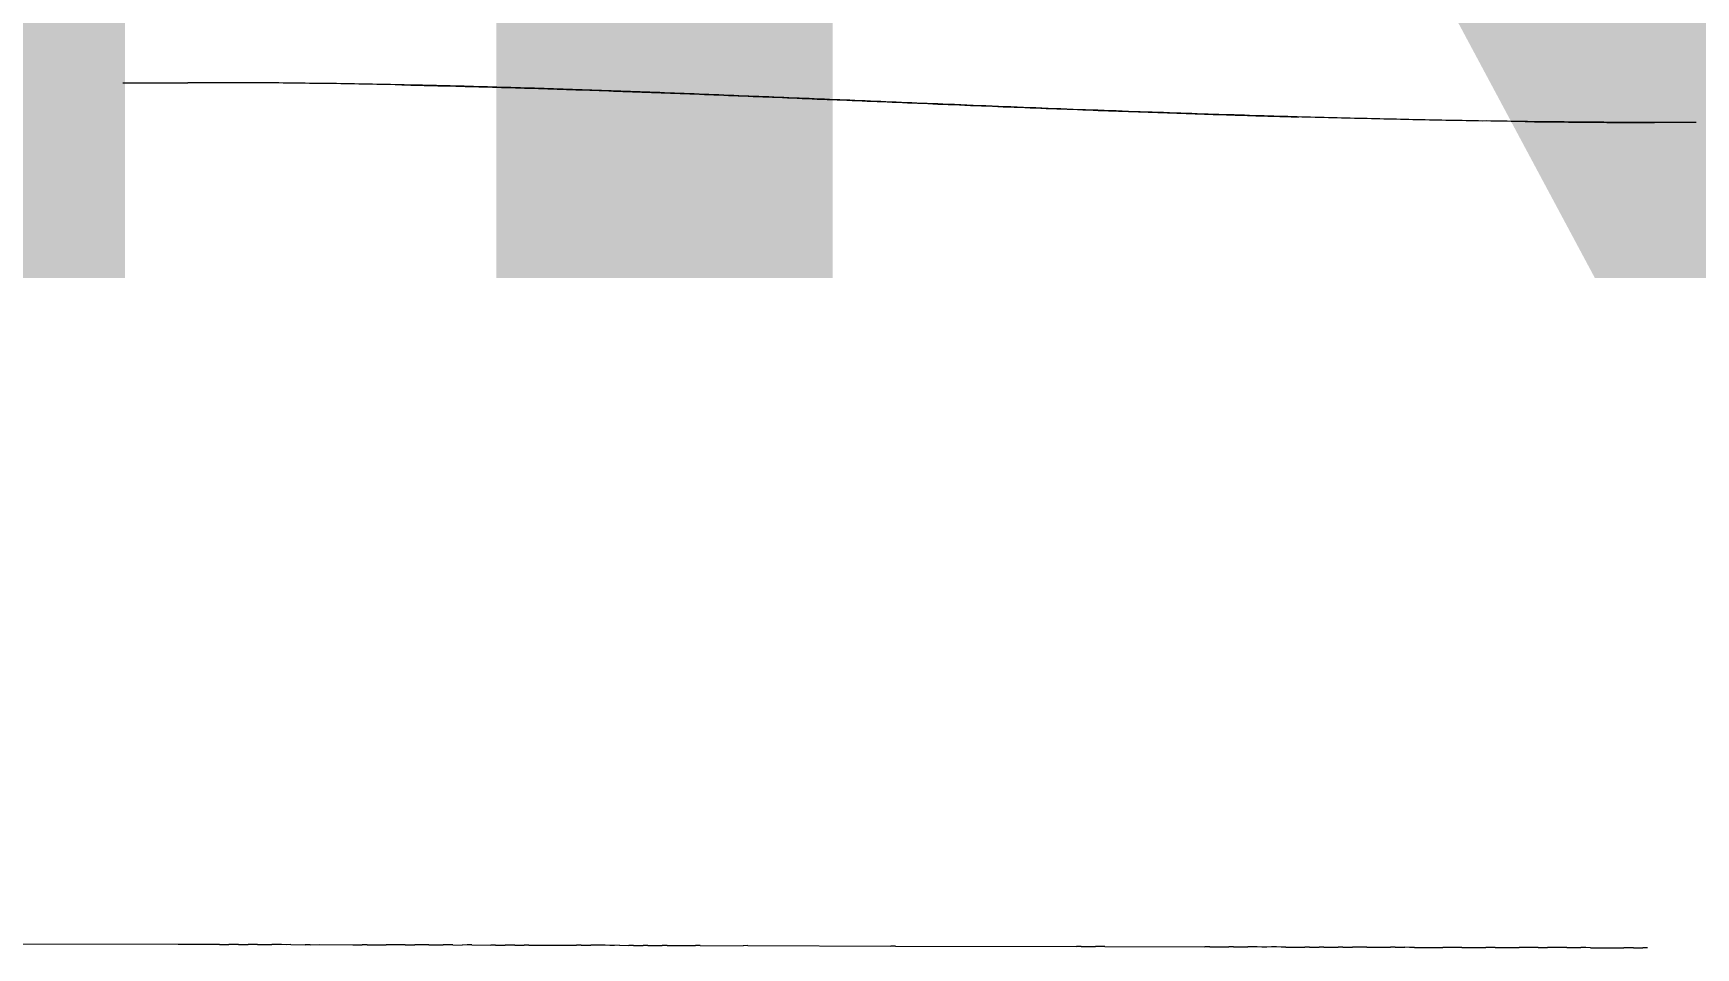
# Model space of a CAD drawing. Extents: x 766778 to 845620, y 133762 to 209800.
# Drawn here: x 785407.9 to 785581.8, y 191557 to 191652.6 of the extents above; entities that cross this region are included whole.
import ezdxf

# ---------------------------------------------------------------- set-up
doc = ezdxf.new("R2010")
doc.units = 0
doc.header["$MEASUREMENT"] = 0
doc.layers.get('0').update_dxf_attribs({"color": 1, "linetype": 'CONTINUOUS'})
doc.layers.add('LA-4748_SHOWN', color=2, linetype='CONTINUOUS', lineweight=53)

# ---------------------------------------------------------------- blocks, each defined once
blk = doc.blocks.new('ENGINE')
at = {"layer": 'LA-4748_SHOWN', "color": 252, "lineweight": 9}
for p, q in [((944370.46, 206342.38), (944376.44, 206342.35)), ((944381.74, 206342.34), (944381.29, 206342.34)), ((944382.19, 206342.33), (944381.74, 206342.34)), ((944382.65, 206342.33), (944382.19, 206342.33)), ((944383.1, 206342.33), (944382.65, 206342.33)), ((944383.56, 206342.33), (944383.1, 206342.33)), ((944384.02, 206342.32), (944383.56, 206342.33)), ((944384.47, 206342.32), (944384.02, 206342.32)), ((944384.93, 206342.31), (944384.47, 206342.32)), ((944385.39, 206342.31), (944384.93, 206342.31)), ((944385.85, 206342.31), (944385.39, 206342.31)), ((944386.31, 206342.3), (944385.85, 206342.31)), ((944386.77, 206342.3), (944386.31, 206342.3)), ((944387.23, 206342.29), (944386.77, 206342.3)), ((944387.69, 206342.28), (944387.23, 206342.29)), ((944388.15, 206342.28), (944387.69, 206342.28)), ((944388.61, 206342.27), (944388.15, 206342.28)), ((944389.07, 206342.27), (944388.61, 206342.27)), ((944389.54, 206342.26), (944389.07, 206342.27)), ((944390, 206342.25), (944389.54, 206342.26)), ((944390.47, 206342.25), (944390, 206342.25)), ((944390.93, 206342.24), (944390.47, 206342.25)), ((944391.4, 206342.23), (944390.93, 206342.24)), ((944391.87, 206342.22), (944391.4, 206342.23)), ((944392.33, 206342.22), (944391.87, 206342.22)), ((944392.8, 206342.21), (944392.33, 206342.22)), ((944393.27, 206342.2), (944392.8, 206342.21)), ((944393.74, 206342.19), (944393.27, 206342.2)), ((944394.21, 206342.18), (944393.74, 206342.19)), ((944394.68, 206342.17), (944394.21, 206342.18)), ((944395.15, 206342.16), (944394.68, 206342.17)), ((944395.62, 206342.15), (944395.15, 206342.16)), ((944396.1, 206342.14), (944395.62, 206342.15)), ((944396.57, 206342.13), (944396.1, 206342.14)), ((944397.04, 206342.12), (944396.57, 206342.13)), ((944397.52, 206342.11), (944397.04, 206342.12)), ((944397.99, 206342.1), (944397.52, 206342.11)), ((944398.47, 206342.09), (944397.99, 206342.1)), ((944398.94, 206342.08), (944398.47, 206342.09)), ((944399.42, 206342.07), (944398.94, 206342.08)), ((944399.9, 206342.06), (944399.42, 206342.07)), ((944399.65, 206342.06), (944400.12, 206342.05)), ((944400.38, 206342.04), (944399.9, 206342.06)), ((944400.12, 206342.05), (944400.58, 206342.04)), ((944400.85, 206342.03), (944400.38, 206342.04)), ((944400.58, 206342.04), (944401.05, 206342.03)), ((944401.33, 206342.02), (944400.85, 206342.03)), ((944401.05, 206342.03), (944401.52, 206342.02)), ((944401.81, 206342.01), (944401.33, 206342.02)), ((944401.52, 206342.02), (944401.99, 206342)), ((944402.29, 206341.99), (944401.81, 206342.01)), ((944401.99, 206342), (944402.46, 206341.99)), ((944402.78, 206341.98), (944402.29, 206341.99)), ((944402.46, 206341.99), (944402.93, 206341.98)), ((944403.26, 206341.97), (944402.78, 206341.98)), ((944402.93, 206341.98), (944403.4, 206341.96)), ((944403.74, 206341.96), (944403.26, 206341.97)), ((944403.4, 206341.96), (944403.88, 206341.95)), ((944404.22, 206341.94), (944403.74, 206341.96)), ((944403.88, 206341.95), (944404.35, 206341.94)), ((944404.71, 206341.93), (944404.22, 206341.94)), ((944404.35, 206341.94), (944404.82, 206341.93)), ((944405.19, 206341.91), (944404.71, 206341.93)), ((944404.82, 206341.93), (944405.3, 206341.91)), ((944405.68, 206341.9), (944405.19, 206341.91)), ((944405.3, 206341.91), (944405.77, 206341.9)), ((944406.16, 206341.89), (944405.68, 206341.9)), ((944405.77, 206341.9), (944406.25, 206341.88)), ((944406.65, 206341.87), (944406.16, 206341.89)), ((944406.25, 206341.88), (944406.72, 206341.87)), ((944407.13, 206341.86), (944406.65, 206341.87)), ((944406.72, 206341.87), (944407.2, 206341.85)), ((944407.62, 206341.84), (944407.13, 206341.86)), ((944407.2, 206341.85), (944407.68, 206341.84)), ((944408.11, 206341.83), (944407.62, 206341.84)), ((944407.68, 206341.84), (944408.15, 206341.83)), ((944408.6, 206341.81), (944408.11, 206341.83)), ((944408.15, 206341.83), (944408.63, 206341.81)), ((944409.09, 206341.8), (944408.6, 206341.81)), ((944408.63, 206341.81), (944409.11, 206341.8)), ((944409.58, 206341.78), (944409.09, 206341.8)), ((944409.11, 206341.8), (944409.59, 206341.78)), ((944410.07, 206341.76), (944409.58, 206341.78)), ((944409.59, 206341.78), (944410.07, 206341.76)), ((944410.07, 206341.76), (944410.55, 206341.75)), ((944410.56, 206341.75), (944410.07, 206341.76)), ((944410.55, 206341.75), (944411.03, 206341.73)), ((944411.05, 206341.73), (944410.56, 206341.75)), ((944411.03, 206341.73), (944411.51, 206341.72)), ((944411.54, 206341.72), (944411.05, 206341.73)), ((944411.51, 206341.72), (944412, 206341.7)), ((944412.04, 206341.7), (944411.54, 206341.72)), ((944412, 206341.7), (944412.48, 206341.68)), ((944412.53, 206341.68), (944412.04, 206341.7)), ((944412.48, 206341.68), (944412.96, 206341.67)), ((944413.02, 206341.67), (944412.53, 206341.68)), ((944412.96, 206341.67), (944413.45, 206341.65)), ((944413.52, 206341.65), (944413.02, 206341.67)), ((944413.45, 206341.65), (944413.93, 206341.63)), ((944414.01, 206341.63), (944413.52, 206341.65)), ((944413.93, 206341.63), (944414.42, 206341.62)), ((944414.51, 206341.61), (944414.01, 206341.63)), ((944414.42, 206341.62), (944414.9, 206341.6)), ((944415.01, 206341.6), (944414.51, 206341.61)), ((944414.9, 206341.6), (944415.39, 206341.58)), ((944415.51, 206341.58), (944415.01, 206341.6)), ((944415.39, 206341.58), (944415.88, 206341.57)), ((944416, 206341.56), (944415.51, 206341.58)), ((944415.88, 206341.57), (944416.36, 206341.55)), ((944416.5, 206341.54), (944416, 206341.56)), ((944416.36, 206341.55), (944416.85, 206341.53)), ((944417, 206341.52), (944416.5, 206341.54)), ((944416.85, 206341.53), (944417.34, 206341.51)), ((944417.5, 206341.51), (944417, 206341.52)), ((944417.34, 206341.51), (944417.83, 206341.49)), ((944418, 206341.49), (944417.5, 206341.51)), ((944417.83, 206341.49), (944418.32, 206341.48)), ((944418.5, 206341.47), (944418, 206341.49)), ((944418.32, 206341.48), (944418.81, 206341.46)), ((944419, 206341.45), (944418.5, 206341.47)), ((944418.81, 206341.46), (944419.3, 206341.44)), ((944419.51, 206341.43), (944419, 206341.45)), ((944419.3, 206341.44), (944419.79, 206341.42)), ((944420.01, 206341.41), (944419.51, 206341.43)), ((944419.79, 206341.42), (944420.29, 206341.4)), ((944420.51, 206341.39), (944420.01, 206341.41)), ((944420.29, 206341.4), (944420.78, 206341.38)), ((944421.02, 206341.37), (944420.51, 206341.39)), ((944420.78, 206341.38), (944421.27, 206341.36)), ((944421.52, 206341.35), (944421.02, 206341.37)), ((944421.27, 206341.36), (944421.77, 206341.34)), ((944422.03, 206341.33), (944421.52, 206341.35)), ((944421.77, 206341.34), (944422.26, 206341.32)), ((944422.53, 206341.31), (944422.03, 206341.33)), ((944422.26, 206341.32), (944422.76, 206341.3)), ((944423.04, 206341.29), (944422.53, 206341.31)), ((944422.76, 206341.3), (944423.25, 206341.28)), ((944423.55, 206341.27), (944423.04, 206341.29)), ((944423.25, 206341.28), (944423.75, 206341.26)), ((944424.06, 206341.25), (944423.55, 206341.27)), ((944423.75, 206341.26), (944424.25, 206341.24)), ((944424.56, 206341.23), (944424.06, 206341.25)), ((944424.25, 206341.24), (944424.74, 206341.22)), ((944425.07, 206341.21), (944424.56, 206341.23)), ((944424.74, 206341.22), (944425.24, 206341.2)), ((944425.58, 206341.19), (944425.07, 206341.21)), ((944425.24, 206341.2), (944425.74, 206341.18)), ((944426.09, 206341.17), (944425.58, 206341.19)), ((944425.74, 206341.18), (944426.24, 206341.16)), ((944426.61, 206341.15), (944426.09, 206341.17)), ((944426.24, 206341.16), (944426.74, 206341.14)), ((944427.12, 206341.13), (944426.61, 206341.15)), ((944426.74, 206341.14), (944427.24, 206341.12)), ((944427.63, 206341.11), (944427.12, 206341.13)), ((944427.24, 206341.12), (944427.74, 206341.1)), ((944428.14, 206341.08), (944427.63, 206341.11)), ((944427.74, 206341.1), (944428.25, 206341.08)), ((944428.66, 206341.06), (944428.14, 206341.08)), ((944428.25, 206341.08), (944428.75, 206341.06)), ((944429.17, 206341.04), (944428.66, 206341.06)), ((944428.75, 206341.06), (944429.25, 206341.04)), ((944429.68, 206341.02), (944429.17, 206341.04)), ((944429.25, 206341.04), (944429.75, 206341.02)), ((944430.2, 206341), (944429.68, 206341.02)), ((944429.75, 206341.02), (944430.26, 206341)), ((944430.72, 206340.98), (944430.2, 206341)), ((944430.26, 206341), (944430.76, 206340.97)), ((944431.23, 206340.95), (944430.72, 206340.98)), ((944430.76, 206340.97), (944431.27, 206340.95)), ((944431.75, 206340.93), (944431.23, 206340.95)), ((944431.27, 206340.95), (944431.78, 206340.93)), ((944432.27, 206340.91), (944431.75, 206340.93)), ((944431.78, 206340.93), (944432.28, 206340.91)), ((944432.79, 206340.89), (944432.27, 206340.91)), ((944432.28, 206340.91), (944432.79, 206340.89)), ((944432.79, 206340.89), (944433.3, 206340.87)), ((944433.31, 206340.86), (944432.79, 206340.89)), ((944433.3, 206340.87), (944433.81, 206340.84)), ((944433.83, 206340.84), (944433.31, 206340.86)), ((944433.81, 206340.84), (944434.31, 206340.82)), ((944434.35, 206340.82), (944433.83, 206340.84)), ((944434.31, 206340.82), (944434.82, 206340.8)), ((944434.87, 206340.8), (944434.35, 206340.82)), ((944434.82, 206340.8), (944435.33, 206340.78)), ((944435.39, 206340.77), (944434.87, 206340.8)), ((944435.33, 206340.78), (944435.84, 206340.75)), ((944435.91, 206340.75), (944435.39, 206340.77)), ((944435.84, 206340.75), (944436.36, 206340.73)), ((944436.43, 206340.73), (944435.91, 206340.75)), ((944436.36, 206340.73), (944436.87, 206340.71)), ((944436.96, 206340.71), (944436.43, 206340.73)), ((944436.87, 206340.71), (944437.38, 206340.69)), ((944437.48, 206340.68), (944436.96, 206340.71)), ((944437.38, 206340.69), (944437.89, 206340.66)), ((944438.01, 206340.66), (944437.48, 206340.68)), ((944437.89, 206340.66), (944438.41, 206340.64)), ((944438.53, 206340.64), (944438.01, 206340.66)), ((944438.41, 206340.64), (944438.92, 206340.62)), ((944439.06, 206340.61), (944438.53, 206340.64)), ((944438.92, 206340.62), (944439.44, 206340.6)), ((944439.58, 206340.59), (944439.06, 206340.61)), ((944439.44, 206340.6), (944439.95, 206340.57)), ((944440.11, 206340.57), (944439.58, 206340.59)), ((944439.95, 206340.57), (944440.47, 206340.55)), ((944440.64, 206340.54), (944440.11, 206340.57)), ((944440.47, 206340.55), (944440.99, 206340.53)), ((944441.17, 206340.52), (944440.64, 206340.54)), ((944440.99, 206340.53), (944441.5, 206340.5)), ((944441.7, 206340.49), (944441.17, 206340.52)), ((944441.5, 206340.5), (944442.02, 206340.48)), ((944442.23, 206340.47), (944441.7, 206340.49)), ((944442.02, 206340.48), (944442.54, 206340.46)), ((944442.76, 206340.45), (944442.23, 206340.47)), ((944442.54, 206340.46), (944443.06, 206340.43)), ((944443.29, 206340.42), (944442.76, 206340.45)), ((944443.06, 206340.43), (944443.58, 206340.41)), ((944443.82, 206340.4), (944443.29, 206340.42)), ((944443.58, 206340.41), (944444.1, 206340.39)), ((944444.35, 206340.38), (944443.82, 206340.4)), ((944444.1, 206340.39), (944444.62, 206340.36)), ((944444.88, 206340.35), (944444.35, 206340.38)), ((944444.62, 206340.36), (944445.14, 206340.34)), ((944445.42, 206340.33), (944444.88, 206340.35)), ((944445.14, 206340.34), (944445.66, 206340.32)), ((944445.95, 206340.3), (944445.42, 206340.33)), ((944445.66, 206340.32), (944446.18, 206340.29)), ((944446.49, 206340.28), (944445.95, 206340.3)), ((944446.18, 206340.29), (944446.71, 206340.27)), ((944447.02, 206340.26), (944446.49, 206340.28)), ((944446.71, 206340.27), (944447.23, 206340.25)), ((944447.56, 206340.23), (944447.02, 206340.26)), ((944447.23, 206340.25), (944447.76, 206340.22)), ((944448.09, 206340.21), (944447.56, 206340.23)), ((944447.76, 206340.22), (944448.28, 206340.2)), ((944448.63, 206340.18), (944448.09, 206340.21)), ((944448.28, 206340.2), (944448.81, 206340.17)), ((944449.17, 206340.16), (944448.63, 206340.18)), ((944448.81, 206340.17), (944449.33, 206340.15)), ((944449.71, 206340.13), (944449.17, 206340.16)), ((944449.33, 206340.15), (944449.86, 206340.13)), ((944450.24, 206340.11), (944449.71, 206340.13)), ((944449.86, 206340.13), (944450.39, 206340.1)), ((944450.78, 206340.09), (944450.24, 206340.11)), ((944450.39, 206340.1), (944450.91, 206340.08)), ((944451.32, 206340.06), (944450.78, 206340.09)), ((944450.91, 206340.08), (944451.44, 206340.06)), ((944451.87, 206340.04), (944451.32, 206340.06)), ((944451.44, 206340.06), (944451.97, 206340.03)), ((944452.41, 206340.01), (944451.87, 206340.04)), ((944451.97, 206340.03), (944452.5, 206340.01)), ((944452.95, 206339.99), (944452.41, 206340.01)), ((944452.5, 206340.01), (944453.03, 206339.98)), ((944453.49, 206339.96), (944452.95, 206339.99)), ((944453.03, 206339.98), (944453.56, 206339.96)), ((944454.04, 206339.94), (944453.49, 206339.96)), ((944453.56, 206339.96), (944454.09, 206339.94)), ((944454.58, 206339.91), (944454.04, 206339.94)), ((944454.09, 206339.94), (944454.63, 206339.91)), ((944455.12, 206339.89), (944454.58, 206339.91)), ((944454.63, 206339.91), (944455.16, 206339.89)), ((944455.67, 206339.87), (944455.12, 206339.89)), ((944455.16, 206339.89), (944455.69, 206339.86)), ((944456.21, 206339.84), (944455.67, 206339.87)), ((944455.69, 206339.86), (944456.23, 206339.84)), ((944456.76, 206339.82), (944456.21, 206339.84)), ((944456.23, 206339.84), (944456.76, 206339.82)), ((944456.76, 206339.82), (944457.35, 206339.79)), ((944457.42, 206339.79), (944456.76, 206339.82)), ((944457.35, 206339.79), (944457.93, 206339.76)), ((944458.08, 206339.76), (944457.42, 206339.79)), ((944457.93, 206339.76), (944458.51, 206339.74)), ((944458.73, 206339.73), (944458.08, 206339.76)), ((944458.51, 206339.74), (944459.09, 206339.71)), ((944459.39, 206339.7), (944458.73, 206339.73)), ((944459.09, 206339.71), (944459.66, 206339.69)), ((944460.04, 206339.67), (944459.39, 206339.7)), ((944459.66, 206339.69), (944460.24, 206339.66)), ((944460.7, 206339.64), (944460.04, 206339.67)), ((944460.24, 206339.66), (944460.81, 206339.64)), ((944461.35, 206339.61), (944460.7, 206339.64)), ((944460.81, 206339.64), (944461.38, 206339.61)), ((944462.01, 206339.59), (944461.35, 206339.61)), ((944461.38, 206339.61), (944461.95, 206339.59)), ((944461.95, 206339.59), (944462.52, 206339.56)), ((944462.66, 206339.56), (944462.01, 206339.59)), ((944462.52, 206339.56), (944463.09, 206339.54)), ((944463.31, 206339.53), (944462.66, 206339.56)), ((944463.09, 206339.54), (944463.65, 206339.51)), ((944463.96, 206339.5), (944463.31, 206339.53)), ((944463.65, 206339.51), (944464.21, 206339.49))]:
    blk.add_line(p, q, dxfattribs=at)
at = {"layer": 'LA-4748_SHOWN', "color": 252, "lineweight": 5}
for p, q in [((944464.62, 206339.47), (944463.96, 206339.5)), ((944464.21, 206339.49), (944464.78, 206339.47)), ((944465.27, 206339.44), (944464.62, 206339.47)), ((944464.78, 206339.47), (944465.33, 206339.44)), ((944465.92, 206339.42), (944465.27, 206339.44)), ((944465.33, 206339.44), (944465.89, 206339.42)), ((944465.89, 206339.42), (944466.45, 206339.39)), ((944466.57, 206339.39), (944465.92, 206339.42)), ((944466.45, 206339.39), (944467, 206339.37)), ((944467.23, 206339.36), (944466.57, 206339.39)), ((944467, 206339.37), (944467.56, 206339.35)), ((944467.88, 206339.33), (944467.23, 206339.36)), ((944467.56, 206339.35), (944468.11, 206339.32)), ((944468.53, 206339.31), (944467.88, 206339.33)), ((944468.11, 206339.32), (944468.66, 206339.3)), ((944469.18, 206339.28), (944468.53, 206339.31)), ((944468.66, 206339.3), (944469.21, 206339.28)), ((944469.83, 206339.25), (944469.18, 206339.28)), ((944469.21, 206339.28), (944469.75, 206339.26)), ((944469.75, 206339.26), (944470.3, 206339.23)), ((944470.48, 206339.22), (944469.83, 206339.25)), ((944470.3, 206339.23), (944470.84, 206339.21)), ((944471.13, 206339.2), (944470.48, 206339.22)), ((944470.84, 206339.21), (944471.38, 206339.19)), ((944471.78, 206339.17), (944471.13, 206339.2)), ((944471.38, 206339.19), (944471.92, 206339.17)), ((944472.42, 206339.15), (944471.78, 206339.17)), ((944471.92, 206339.17), (944472.45, 206339.14)), ((944473.06, 206339.12), (944472.42, 206339.15)), ((944472.45, 206339.14), (944472.98, 206339.12)), ((944472.98, 206339.12), (944473.51, 206339.1)), ((944473.7, 206339.09), (944473.06, 206339.12)), ((944473.51, 206339.1), (944474.04, 206339.08)), ((944474.34, 206339.07), (944473.7, 206339.09)), ((944474.04, 206339.08), (944474.57, 206339.06)), ((944474.97, 206339.04), (944474.34, 206339.07)), ((944474.57, 206339.06), (944475.09, 206339.04)), ((944475.6, 206339.02), (944474.97, 206339.04)), ((944475.09, 206339.04), (944475.61, 206339.02)), ((944476.23, 206338.99), (944475.6, 206339.02)), ((944475.61, 206339.02), (944476.13, 206339)), ((944476.13, 206339), (944476.65, 206338.98)), ((944476.85, 206338.97), (944476.23, 206338.99)), ((944476.65, 206338.98), (944477.16, 206338.96)), ((944477.46, 206338.95), (944476.85, 206338.97)), ((944477.16, 206338.96), (944477.67, 206338.94)), ((944478.08, 206338.92), (944477.46, 206338.95)), ((944477.67, 206338.94), (944478.18, 206338.92)), ((944478.68, 206338.9), (944478.08, 206338.92)), ((944478.18, 206338.92), (944478.68, 206338.9)), ((944478.68, 206338.9), (944479.18, 206338.88)), ((944479.29, 206338.88), (944478.68, 206338.9)), ((944479.18, 206338.88), (944479.68, 206338.86)), ((944479.89, 206338.85), (944479.29, 206338.88)), ((944479.68, 206338.86), (944480.17, 206338.84)), ((944480.48, 206338.83), (944479.89, 206338.85)), ((944480.17, 206338.84), (944480.67, 206338.82)), ((944481.07, 206338.81), (944480.48, 206338.83)), ((944480.67, 206338.82), (944481.15, 206338.81)), ((944481.65, 206338.79), (944481.07, 206338.81)), ((944481.15, 206338.81), (944481.64, 206338.79)), ((944481.64, 206338.79), (944482.12, 206338.77)), ((944482.23, 206338.77), (944481.65, 206338.79)), ((944482.12, 206338.77), (944482.6, 206338.75)), ((944482.81, 206338.74), (944482.23, 206338.77)), ((944482.6, 206338.75), (944483.07, 206338.73)), ((944483.37, 206338.72), (944482.81, 206338.74)), ((944483.07, 206338.73), (944483.55, 206338.72)), ((944483.94, 206338.7), (944483.37, 206338.72)), ((944483.55, 206338.72), (944484.01, 206338.7)), ((944484.5, 206338.68), (944483.94, 206338.7)), ((944484.01, 206338.7), (944484.48, 206338.68)), ((944484.48, 206338.68), (944484.94, 206338.67)), ((944485.05, 206338.66), (944484.5, 206338.68)), ((944484.94, 206338.67), (944485.4, 206338.65)), ((944485.6, 206338.64), (944485.05, 206338.66)), ((944485.4, 206338.65), (944485.85, 206338.64)), ((944486.14, 206338.63), (944485.6, 206338.64)), ((944485.85, 206338.64), (944486.3, 206338.62)), ((944486.67, 206338.61), (944486.14, 206338.63)), ((944486.3, 206338.62), (944486.75, 206338.6)), ((944487.21, 206338.59), (944486.67, 206338.61)), ((944486.75, 206338.6), (944487.19, 206338.59)), ((944487.19, 206338.59), (944487.63, 206338.57)), ((944487.73, 206338.57), (944487.21, 206338.59)), ((944487.63, 206338.57), (944488.06, 206338.56)), ((944488.25, 206338.55), (944487.73, 206338.57)), ((944488.06, 206338.56), (944488.5, 206338.54)), ((944488.77, 206338.53), (944488.25, 206338.55)), ((944488.5, 206338.54), (944488.93, 206338.53)), ((944489.28, 206338.52), (944488.77, 206338.53)), ((944488.93, 206338.53), (944489.35, 206338.52)), ((944489.79, 206338.5), (944489.28, 206338.52)), ((944489.35, 206338.52), (944489.77, 206338.5)), ((944489.77, 206338.5), (944490.19, 206338.49)), ((944490.3, 206338.48), (944489.79, 206338.5)), ((944490.19, 206338.49), (944490.6, 206338.47)), ((944490.8, 206338.47), (944490.3, 206338.48)), ((944490.6, 206338.47), (944491.01, 206338.46)), ((944491.29, 206338.45), (944490.8, 206338.47)), ((944491.01, 206338.46), (944491.42, 206338.45)), ((944491.78, 206338.44), (944491.29, 206338.45)), ((944491.42, 206338.45), (944491.83, 206338.43)), ((944492.27, 206338.42), (944491.78, 206338.44)), ((944491.83, 206338.43), (944492.23, 206338.42)), ((944492.23, 206338.42), (944492.62, 206338.41)), ((944492.76, 206338.41), (944492.27, 206338.42)), ((944492.62, 206338.41), (944493.02, 206338.4)), ((944493.24, 206338.39), (944492.76, 206338.41)), ((944493.02, 206338.4), (944493.41, 206338.38)), ((944493.72, 206338.37), (944493.24, 206338.39)), ((944494.19, 206338.36), (944493.72, 206338.37)), ((944494.66, 206338.35), (944494.19, 206338.36)), ((944495.13, 206338.33), (944494.66, 206338.35)), ((944495.6, 206338.32), (944495.13, 206338.33)), ((944496.06, 206338.3), (944495.6, 206338.32)), ((944496.52, 206338.29), (944496.06, 206338.3)), ((944496.98, 206338.28), (944496.52, 206338.29)), ((944497.44, 206338.26), (944496.98, 206338.28)), ((944497.89, 206338.25), (944497.44, 206338.26)), ((944498.34, 206338.24), (944497.89, 206338.25)), ((944498.79, 206338.22), (944498.34, 206338.24)), ((944499.24, 206338.21), (944498.79, 206338.22)), ((944499.68, 206338.2), (944499.24, 206338.21)), ((944500.13, 206338.19), (944499.68, 206338.2)), ((944500.57, 206338.18), (944500.13, 206338.19)), ((944501.01, 206338.16), (944500.57, 206338.18)), ((944501.45, 206338.15), (944501.01, 206338.16)), ((944501.88, 206338.14), (944501.45, 206338.15)), ((944502.32, 206338.13), (944501.88, 206338.14)), ((944502.75, 206338.12), (944502.32, 206338.13)), ((944503.19, 206338.11), (944502.75, 206338.12)), ((944503.62, 206338.1), (944503.19, 206338.11)), ((944504.05, 206338.08), (944503.62, 206338.1)), ((944504.48, 206338.07), (944504.05, 206338.08)), ((944504.92, 206338.06), (944504.48, 206338.07)), ((944505.35, 206338.05), (944504.92, 206338.06)), ((944505.78, 206338.04), (944505.35, 206338.05)), ((944506.21, 206338.03), (944505.78, 206338.04)), ((944506.64, 206338.02), (944506.21, 206338.03)), ((944507.07, 206338.01), (944506.64, 206338.02)), ((944507.5, 206338), (944507.07, 206338.01)), ((944507.93, 206337.99), (944507.5, 206338)), ((944508.36, 206337.98), (944507.93, 206337.99)), ((944508.79, 206337.97), (944508.36, 206337.98)), ((944509.22, 206337.96), (944508.79, 206337.97)), ((944509.65, 206337.96), (944509.22, 206337.96)), ((944510.07, 206337.95), (944509.65, 206337.96)), ((944510.5, 206337.94), (944510.07, 206337.95)), ((944510.93, 206337.93), (944510.5, 206337.94)), ((944511.36, 206337.92), (944510.93, 206337.93)), ((944511.79, 206337.91), (944511.36, 206337.92)), ((944512.22, 206337.9), (944511.79, 206337.91)), ((944512.65, 206337.89), (944512.22, 206337.9)), ((944513.07, 206337.89), (944512.65, 206337.89)), ((944513.5, 206337.88), (944513.07, 206337.89)), ((944513.93, 206337.87), (944513.5, 206337.88)), ((944514.36, 206337.86), (944513.93, 206337.87)), ((944514.78, 206337.85), (944514.36, 206337.86)), ((944515.21, 206337.85), (944514.78, 206337.85)), ((944515.64, 206337.84), (944515.21, 206337.85)), ((944516.06, 206337.83), (944515.64, 206337.84)), ((944516.49, 206337.82), (944516.06, 206337.83)), ((944516.92, 206337.82), (944516.49, 206337.82)), ((944517.34, 206337.81), (944516.92, 206337.82)), ((944517.08, 206337.82), (944517.58, 206337.81)), ((944517.77, 206337.8), (944517.34, 206337.81)), ((944517.58, 206337.81), (944518.08, 206337.8)), ((944518.19, 206337.8), (944517.77, 206337.8)), ((944518.08, 206337.8), (944518.59, 206337.79)), ((944518.61, 206337.79), (944518.19, 206337.8)), ((944518.59, 206337.79), (944519.09, 206337.78)), ((944519.04, 206337.78), (944518.61, 206337.79)), ((944519.46, 206337.78), (944519.04, 206337.78)), ((944519.09, 206337.78), (944519.6, 206337.78)), ((944519.88, 206337.77), (944519.46, 206337.78)), ((944519.6, 206337.78), (944520.1, 206337.77)), ((944520.31, 206337.77), (944519.88, 206337.77)), ((944520.1, 206337.77), (944520.61, 206337.76)), ((944520.73, 206337.76), (944520.31, 206337.77)), ((944520.61, 206337.76), (944521.11, 206337.76)), ((944521.15, 206337.76), (944520.73, 206337.76)), ((944521.11, 206337.76), (944521.61, 206337.75)), ((944521.57, 206337.75), (944521.15, 206337.76)), ((944521.99, 206337.74), (944521.57, 206337.75)), ((944521.61, 206337.75), (944522.12, 206337.74)), ((944522.41, 206337.74), (944521.99, 206337.74)), ((944522.12, 206337.74), (944522.62, 206337.74)), ((944522.83, 206337.73), (944522.41, 206337.74)), ((944522.62, 206337.74), (944523.13, 206337.73)), ((944523.25, 206337.73), (944522.83, 206337.73)), ((944523.13, 206337.73), (944523.63, 206337.72)), ((944523.66, 206337.72), (944523.25, 206337.73)), ((944523.63, 206337.72), (944524.13, 206337.72)), ((944524.08, 206337.72), (944523.66, 206337.72)), ((944524.49, 206337.72), (944524.08, 206337.72)), ((944524.13, 206337.72), (944524.63, 206337.71)), ((944524.91, 206337.71), (944524.49, 206337.72)), ((944524.63, 206337.71), (944525.14, 206337.71)), ((944525.32, 206337.71), (944524.91, 206337.71)), ((944525.14, 206337.71), (944525.64, 206337.7)), ((944525.74, 206337.7), (944525.32, 206337.71)), ((944525.64, 206337.7), (944526.14, 206337.7)), ((944526.15, 206337.7), (944525.74, 206337.7)), ((944526.14, 206337.7), (944526.64, 206337.69)), ((944526.56, 206337.7), (944526.15, 206337.7)), ((944526.97, 206337.69), (944526.56, 206337.7)), ((944526.64, 206337.69), (944527.14, 206337.69)), ((944527.38, 206337.69), (944526.97, 206337.69)), ((944527.14, 206337.69), (944527.64, 206337.69)), ((944527.78, 206337.68), (944527.38, 206337.69)), ((944527.64, 206337.69), (944528.13, 206337.68)), ((944528.19, 206337.68), (944527.78, 206337.68)), ((944528.13, 206337.68), (944528.63, 206337.68)), ((944528.6, 206337.68), (944528.19, 206337.68)), ((944529, 206337.68), (944528.6, 206337.68)), ((944528.63, 206337.68), (944529.13, 206337.67)), ((944529.41, 206337.67), (944529, 206337.68)), ((944529.13, 206337.67), (944529.62, 206337.67)), ((944529.81, 206337.67), (944529.41, 206337.67)), ((944529.62, 206337.67), (944530.12, 206337.67)), ((944530.21, 206337.67), (944529.81, 206337.67)), ((944530.12, 206337.67), (944530.61, 206337.67)), ((944530.61, 206337.67), (944530.21, 206337.67)), ((944530.95, 206337.66), (944530.61, 206337.67)), ((944531.27, 206337.66), (944530.95, 206337.66)), ((944531.57, 206337.66), (944531.27, 206337.66)), ((944531.86, 206337.66), (944531.57, 206337.66)), ((944532.14, 206337.66), (944531.86, 206337.66)), ((944532.4, 206337.66), (944532.14, 206337.66)), ((944532.65, 206337.66), (944532.4, 206337.66)), ((944532.89, 206337.65), (944532.65, 206337.66)), ((944533.11, 206337.65), (944532.89, 206337.65)), ((944533.32, 206337.65), (944533.11, 206337.65)), ((944533.52, 206337.65), (944533.32, 206337.65)), ((944533.71, 206337.65), (944533.52, 206337.65)), ((944533.89, 206337.65), (944533.71, 206337.65)), ((944534.07, 206337.65), (944533.89, 206337.65)), ((944534.23, 206337.65), (944534.07, 206337.65)), ((944534.39, 206337.65), (944534.23, 206337.65)), ((944534.54, 206337.65), (944534.39, 206337.65)), ((944534.68, 206337.65), (944534.54, 206337.65)), ((944534.82, 206337.65), (944534.68, 206337.65)), ((944534.95, 206337.65), (944534.82, 206337.65)), ((944375.96, 206252.3), (944351.79, 206252.43)), ((944380.27, 206252.28), (944381.26, 206252.27)), ((944381.76, 206252.27), (944381.26, 206252.27)), ((944382.26, 206252.27), (944381.76, 206252.27)), ((944382.26, 206252.27), (944383.26, 206252.26)), ((944383.75, 206252.26), (944383.26, 206252.26)), ((944384.25, 206252.26), (944383.75, 206252.26)), ((944384.25, 206252.26), (944385.74, 206252.25)), ((944386.24, 206252.25), (944385.74, 206252.25)), ((944386.74, 206252.25), (944386.24, 206252.25)), ((944387.24, 206252.24), (944386.74, 206252.25)), ((944387.73, 206252.24), (944387.24, 206252.24)), ((944387.73, 206252.24), (944389.23, 206252.23)), ((944389.73, 206252.23), (944389.23, 206252.23)), ((944389.73, 206252.23), (944390.72, 206252.23)), ((944390.72, 206252.23), (944394.21, 206252.21)), ((944394.21, 206252.21), (944395.2, 206252.2)), ((944395.7, 206252.2), (944395.2, 206252.2)), ((944395.7, 206252.2), (944397.69, 206252.19)), ((944398.19, 206252.19), (944397.69, 206252.19)), ((944398.69, 206252.18), (944398.19, 206252.19)), ((944399.18, 206252.18), (944398.69, 206252.18)), ((944399.68, 206252.18), (944399.18, 206252.18)), ((944399.68, 206252.18), (944400.68, 206252.17)), ((944401.17, 206252.17), (944400.68, 206252.17)), ((944401.67, 206252.17), (944401.17, 206252.17)), ((944402.17, 206252.16), (944401.67, 206252.17)), ((944402.17, 206252.16), (944403.66, 206252.16)), ((944404.16, 206252.15), (944403.66, 206252.16)), ((944404.66, 206252.15), (944404.16, 206252.15)), ((944404.66, 206252.15), (944405.65, 206252.14)), ((944406.15, 206252.14), (944405.65, 206252.14)), ((944406.65, 206252.14), (944406.15, 206252.14)), ((944406.65, 206252.14), (944408.64, 206252.13)), ((944409.14, 206252.12), (944408.64, 206252.13)), ((944409.14, 206252.12), (944410.13, 206252.12)), ((944410.63, 206252.12), (944410.13, 206252.12)), ((944411.13, 206252.11), (944410.63, 206252.12)), ((944411.13, 206252.11), (944412.12, 206252.11)), ((944412.62, 206252.1), (944412.12, 206252.11)), ((944412.62, 206252.1), (944417.6, 206252.08)), ((944418.1, 206252.07), (944417.6, 206252.08)), ((944418.1, 206252.07), (944419.09, 206252.07)), ((944419.59, 206252.06), (944419.09, 206252.07)), ((944420.09, 206252.06), (944419.59, 206252.06)), ((944420.59, 206252.06), (944420.09, 206252.06)), ((944421.08, 206252.05), (944420.59, 206252.06)), ((944421.58, 206252.05), (944421.08, 206252.05)), ((944422.08, 206252.05), (944421.58, 206252.05)), ((944422.08, 206252.05), (944423.07, 206252.04)), ((944423.57, 206252.04), (944423.07, 206252.04)), ((944423.57, 206252.04), (944424.57, 206252.03)), ((944425.06, 206252.03), (944424.57, 206252.03)), ((944425.06, 206252.03), (944426.56, 206252.02)), ((944427.06, 206252.02), (944426.56, 206252.02)), ((944427.06, 206252.02), (944430.04, 206252)), ((944430.54, 206252), (944430.04, 206252)), ((944430.54, 206252), (944435.02, 206251.97)), ((944435.52, 206251.97), (944435.02, 206251.97)), ((944435.52, 206251.97), (944450.45, 206251.88)), ((944450.95, 206251.87), (944450.45, 206251.88)), ((944450.95, 206251.87), (944469.86, 206251.76)), ((944470.36, 206251.76), (944469.86, 206251.76)), ((944470.36, 206251.76), (944471.85, 206251.75)), ((944472.35, 206251.75), (944471.85, 206251.75)), ((944472.85, 206251.74), (944472.35, 206251.75)), ((944472.85, 206251.74), (944483.3, 206251.68)), ((944483.8, 206251.68), (944483.3, 206251.68)), ((944483.8, 206251.68), (944485.79, 206251.67)), ((944486.29, 206251.66), (944485.79, 206251.67)), ((944486.29, 206251.66), (944487.78, 206251.65)), ((944488.28, 206251.65), (944487.78, 206251.65)), ((944488.77, 206251.65), (944488.28, 206251.65)), ((944489.27, 206251.64), (944488.77, 206251.65)), ((944489.77, 206251.64), (944489.27, 206251.64)), ((944490.27, 206251.64), (944489.77, 206251.64)), ((944490.77, 206251.64), (944490.27, 206251.64)), ((944491.26, 206251.63), (944490.77, 206251.64)), ((944491.76, 206251.63), (944491.26, 206251.63)), ((944491.76, 206251.63), (944493.75, 206251.62)), ((944494.25, 206251.61), (944493.75, 206251.62)), ((944494.25, 206251.61), (944495.24, 206251.61)), ((944495.74, 206251.61), (944495.24, 206251.61)), ((944495.74, 206251.61), (944497.24, 206251.6)), ((944497.73, 206251.59), (944497.24, 206251.6)), ((944497.73, 206251.59), (944498.73, 206251.59)), ((944499.23, 206251.59), (944498.73, 206251.59)), ((944499.72, 206251.58), (944499.23, 206251.59)), ((944500.22, 206251.58), (944499.72, 206251.58)), ((944500.22, 206251.58), (944502.71, 206251.57)), ((944503.21, 206251.56), (944502.71, 206251.57)), ((944503.21, 206251.56), (944504.2, 206251.56)), ((944504.7, 206251.55), (944504.2, 206251.56)), ((944505.2, 206251.55), (944504.7, 206251.55)), ((944505.2, 206251.55), (944508.19, 206251.53)), ((944508.68, 206251.53), (944508.19, 206251.53)), ((944509.18, 206251.53), (944508.68, 206251.53)), ((944509.68, 206251.53), (944509.18, 206251.53)), ((944510.18, 206251.52), (944509.68, 206251.53)), ((944510.18, 206251.52), (944512.67, 206251.51)), ((944513.16, 206251.51), (944512.67, 206251.51)), ((944513.66, 206251.51), (944513.16, 206251.51)), ((944513.66, 206251.51), (944516.15, 206251.49)), ((944516.65, 206251.49), (944516.15, 206251.49)), ((944517.15, 206251.49), (944516.65, 206251.49)), ((944517.64, 206251.48), (944517.15, 206251.49)), ((944518.14, 206251.48), (944517.64, 206251.48)), ((944518.14, 206251.48), (944519.14, 206251.48)), ((944519.63, 206251.47), (944519.14, 206251.48)), ((944520.13, 206251.47), (944519.63, 206251.47)), ((944520.63, 206251.47), (944520.13, 206251.47)), ((944521.13, 206251.47), (944520.63, 206251.47)), ((944521.13, 206251.47), (944522.62, 206251.46)), ((944523.12, 206251.46), (944522.62, 206251.46)), ((944523.62, 206251.45), (944523.12, 206251.46)), ((944523.62, 206251.45), (944526.1, 206251.44)), ((944526.1, 206251.44), (944527.1, 206251.44)), ((944527.6, 206251.44), (944527.1, 206251.44)), ((944528.1, 206251.43), (944527.6, 206251.44)), ((944528.1, 206251.43), (944529.09, 206251.43)), ((944529.59, 206251.43), (944529.09, 206251.43))]:
    blk.add_line(p, q, dxfattribs=at)
at = {"layer": 'LA-4748_SHOWN', "color": 252, "lineweight": 9}
for centre, major_axis, ratio, start_param, end_param in [((944376.44, 206343.57), (-14.97, 0.08), 0.081427, 1.570793, 1.627346), ((944368.23, 205347.45), (-942.1, -352.95), 0.987356, 4.345091, 4.349079)]:
    blk.add_ellipse(centre, major_axis=major_axis, ratio=ratio, start_param=start_param, end_param=end_param, dxfattribs=at)
at = {"layer": 'LA-4748_SHOWN', "color": 252, "lineweight": 5}
blk.add_ellipse((944375.96, 206252.06), major_axis=(-44.51, 0.22), ratio=0.005511, start_param=4.615467, end_param=4.712386, dxfattribs=at)

msp = doc.modelspace()

# ---------------------------------------------------------------- block references
at = {"color": 7, "linetype": 'Continuous', "rotation": 0.1984573570547499}
msp.add_blockref('ENGINE', (-158232.80366, -17964.77499), dxfattribs=at)

# ---------------------------------------------------------------- texts
at = {"color": 51, "linetype": 'Continuous', "insert": (785287, 191827), "char_height": 200, "attachment_point": 1}
msp.add_mtext_dynamic_manual_height_columns('{\\fYu Gothic UI Semibold|b0|i0|c0|p34;ENGINE ROOM}', width=3578.1840685, gutter_width=1, heights=[0], dxfattribs=at)

doc.saveas('drawing.dxf')
